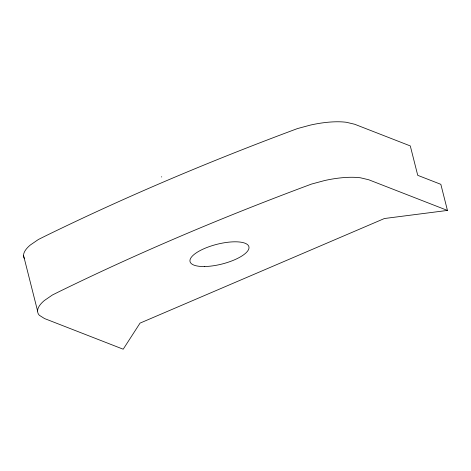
<?xml version="1.0" encoding="UTF-8"?>
<svg xmlns="http://www.w3.org/2000/svg" width="471" height="471" viewBox="0 0 471 471"><rect width="100%" height="100%" fill="white"/><g stroke="black" fill="none" stroke-linecap="round" stroke-linejoin="round"><path stroke-width="0.71" d="M447.45 210.431L384.407 218.52L140.034 323.118L123.202 349.211L44.527 318.555L39.334 315.282A52.116 17.486 -14.2 0 1 44.362 300.522L52.411 294.999L59.211 291.608C138.839 252.674 220.563 218.12 303.565 187.04L311.484 184.084L324.607 180.546A52.116 17.492 -14.2 0 1 360.48 177.797L368.734 179.763L447.45 210.431L440.844 184.332L417.73 175.324L410.294 145.928L354.692 124.262L346.438 122.295A52.116 17.492 -14.2 0 0 310.566 125.045L297.442 128.583L289.518 131.544C206.522 162.625 124.797 197.172 45.169 236.106L38.369 239.504L30.321 245.02A52.116 17.486 -14.2 0 0 24.445 258.667M161.37 176.813L161.753 176.961M23.55 255.517L37.592 311.019M204.738 266.521A30.35 10.179 -14.2 0 0 249.006 247.575A30.35 10.179 -14.2 0 0 204.691 248.405A30.35 10.179 -14.2 0 0 204.738 266.521"/></g></svg>
